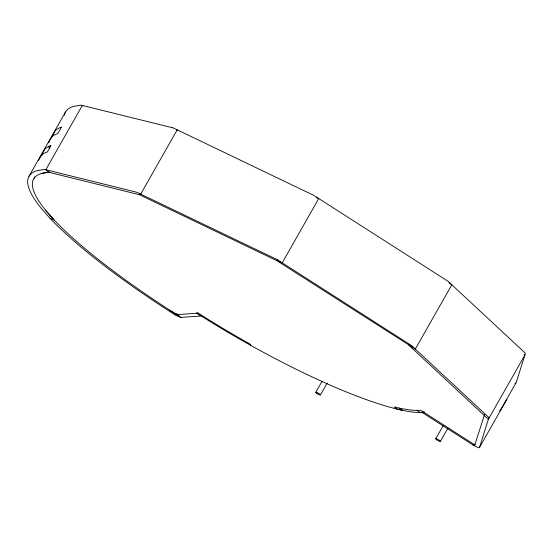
<?xml version="1.0" encoding="UTF-8"?>
<svg xmlns="http://www.w3.org/2000/svg" width="553" height="553" viewBox="0 0 553 553"><rect width="100%" height="100%" fill="white"/><g stroke="black" fill="none" stroke-linecap="round" stroke-linejoin="round"><path stroke-width="0.83" d="M488.817 417.895L479.479 447.508L478.649 447.819L473.755 445.462L422.478 412.656L423.149 411.48M250.288 345.134L250.537 344.353A195.783 36.685 29.6 0 1 198.244 313.109L174.907 314.775A267.728 50.171 29.6 0 1 49.977 218.235L41.323 208.412A267.728 50.171 29.6 0 1 30 174.852L30.477 174.326A267.728 50.171 29.6 0 1 36.692 170.794L44.358 169.453A5.357 1.002 29.6 0 1 45.104 169.55L135.817 192.015A5.274 0.988 29.6 0 1 138.077 192.866L275.705 258.915A5.274 0.988 29.6 0 1 278.429 260.415L410.271 344.782A5.274 0.988 29.6 0 1 412.414 346.358L488.105 416.817A5.274 0.988 29.6 0 1 488.852 417.868M65.503 112.01L28.984 176.296M41.205 173.566L48.699 172.253L49.127 171.534M139.84 193.992L139.432 194.711L48.719 172.246L45.816 169.73L82.335 105.436L82.881 105.913M175.398 313.917L174.907 314.775L180.527 317.436L201.216 315.998L196.847 313.205L197.255 312.493M177.14 313.793L176.649 314.65A262.35 49.162 29.6 0 1 48.719 172.246L48.719 172.246M277.53 259.481L276.859 260.657L139.432 194.711L140.69 194.124L177.216 129.837L176.663 130.093M315.77 392.333L322.102 381.183M320.47 394.897L327.231 383.008M408.93 344.187L408.522 344.906L488.375 419.285L524.901 354.998L524.099 354.245M424.628 411.812L424.22 412.531L422.478 412.656M435.716 438.812L443.312 425.437M440.416 441.377L448.013 428.001M484.615 414.418L474.785 444.889L473.043 445.013M475.193 444.17L474.785 444.889L420.729 410.298L417.052 410.395A195.783 36.685 29.6 0 1 399.307 408.1L394.199 406.932L397.095 409.089L402.619 410.347L399.307 408.1M479.479 447.508L506.873 399.287M515.168 383.526L515.997 383.215L525.35 353.561A5.274 0.988 29.6 0 0 524.631 352.531L448.918 282.065M172.336 127.722L81.63 105.264A5.357 1.002 29.6 0 0 80.876 105.167L73.21 106.508A267.728 50.171 29.6 0 0 67.003 110.04L66.519 110.565A267.728 50.171 29.6 0 0 64.321 115.432M316.06 197.462L316.731 197.732M317.063 197.87L318.735 198.555L282.217 262.841L276.859 260.657L415.317 349.067L451.836 284.781L449.292 283.219M49.977 218.235L54.229 220.053L45.747 210.423M514.94 382.925L515.673 383.395L500.023 410.941L499.532 410.63M181.018 317.443L169.681 310.157M417.052 410.395L420.342 412.628L424.22 412.531A200.082 37.493 29.6 0 1 196.847 313.205M34.196 178.377A262.35 49.162 29.6 0 1 34.832 176.891M172.329 127.715A5.274 0.988 29.6 0 1 174.603 128.579L312.231 194.628A5.274 0.988 29.6 0 1 314.954 196.128L446.789 280.495A5.274 0.988 29.6 0 1 448.932 282.071M38.558 160.522A267.728 50.171 29.6 0 1 38.641 160.149L45.07 148.84A267.728 50.171 29.6 0 1 51.028 145.557L47.392 151.964A267.728 50.171 29.6 0 0 41.434 155.241M42.035 155.275A267.728 50.171 29.6 0 1 42.277 153.741M49.321 148.515A267.728 50.171 29.6 0 1 48.913 146.213M48.899 142.874A267.728 50.171 29.6 0 1 49.099 141.734L55.535 130.418A267.728 50.171 29.6 0 1 61.494 127.142L57.851 133.549A267.728 50.171 29.6 0 0 51.892 136.826M52.5 136.861A267.728 50.171 29.6 0 1 52.742 135.326M436.587 439.746A2.689 0.505 29.6 0 0 440.382 441.446A2.689 0.505 29.6 0 0 437.216 439.103A2.689 0.505 29.6 0 0 436.587 439.746M316.641 393.266A2.689 0.505 29.6 0 0 320.443 394.966A2.689 0.505 29.6 0 0 317.277 392.623A2.689 0.505 29.6 0 0 316.641 393.266M175.17 314.298A2.689 0.505 29.6 0 0 178.972 315.998A2.689 0.505 29.6 0 0 175.806 313.655A2.689 0.505 29.6 0 0 175.17 314.298"/></g></svg>
